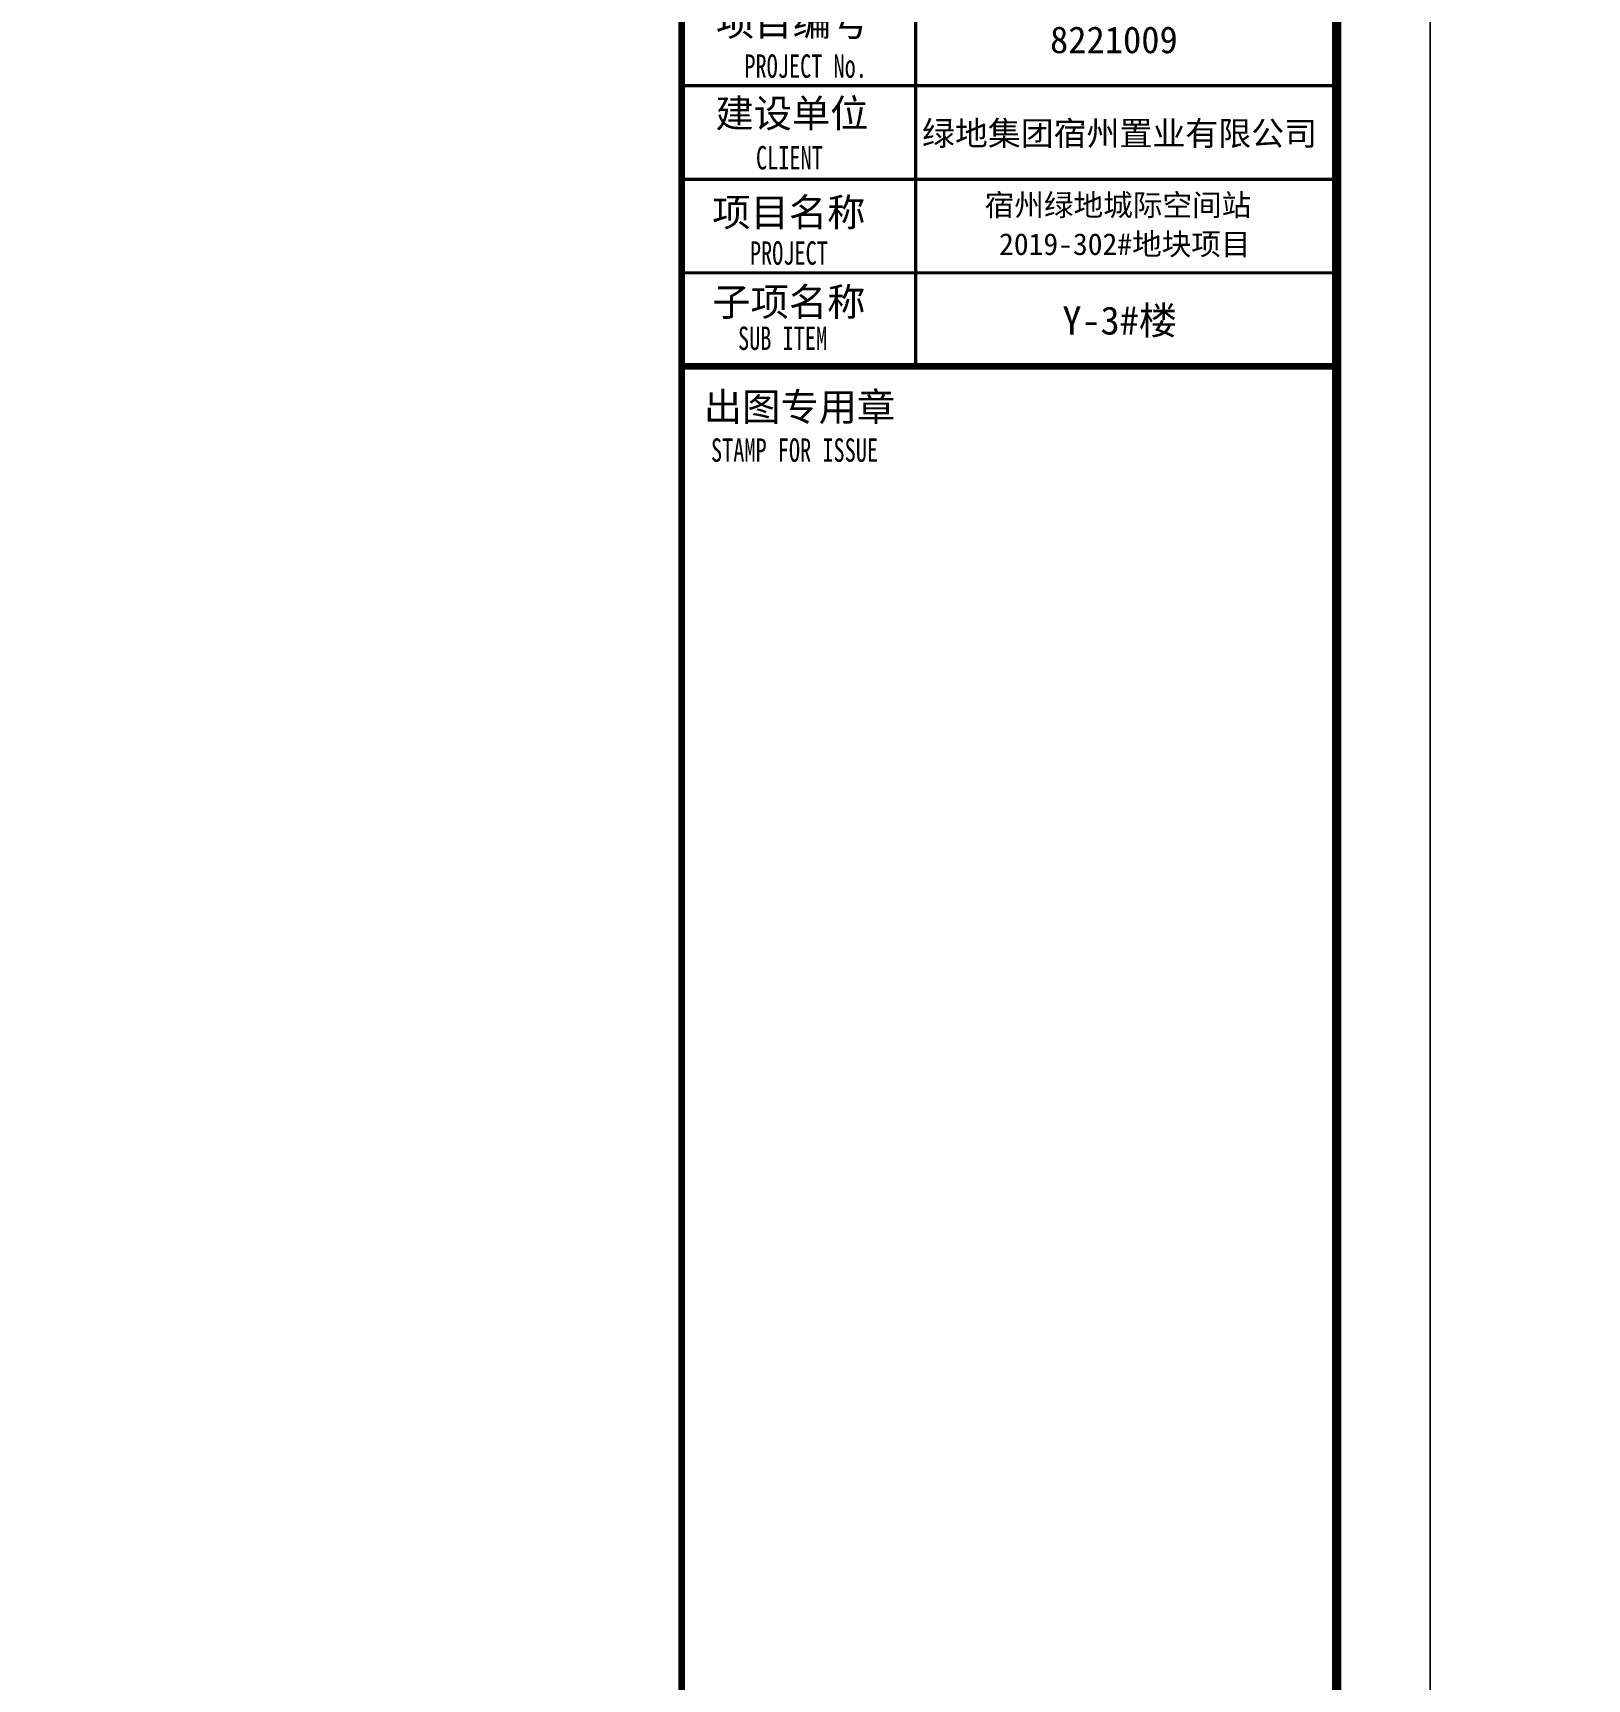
# Model space of a CAD drawing. Extents: x 3774419 to 4775970, y -926964 to 2266.
# Drawn here: x 4592835 to 4609446, y -671184 to -653589 of the extents above; entities that cross this region are included whole.
import ezdxf

# ---------------------------------------------------------------- set-up
doc = ezdxf.new("R2010")
doc.units = 0
doc.header["$LTSCALE"] = 1000
doc.header["$MEASUREMENT"] = 0
doc.layers.add('!!电气', color=1, linetype='CONTINUOUS')
doc.layers.add('图签文字', color=4, linetype='CONTINUOUS')
doc.layers.add('图框', color=147, linetype='CONTINUOUS', lineweight=20)
doc.layers.add('图签', color=147, linetype='CONTINUOUS', lineweight=18)
doc.styles.add('宋体', font='', dxfattribs={"height": 4})
doc.styles.add('建筑图签-1', font='simhei.ttf', dxfattribs={"width": 0.7})
doc.styles.get('宋体').set_extended_font_data('SimSun')

# ---------------------------------------------------------------- blocks, each defined once
blk = doc.blocks.new('A$C1BA23030')
at = {"layer": '图框'}
for points, const_width in [([(0, 0), (0, 57400)], 70), ([(2500, 31100), (2500, 35100)], 35), ([(0, 34100), (7000, 34100)], 35), ([(0, 33100), (7000, 33100)], 35), ([(0, 32100), (7000, 32100)], 35), ([(7000, 31100), (0, 31100)], 70)]:
    blk.add_lwpolyline(points, dxfattribs=dict(at, const_width=const_width))
at = {"layer": '图签', "color": 154, "style": '宋体'}
for s, height, p in [('8221009', 286.7, (3937, 34448)), ('绿地集团宿州置业有限公司', 258.01, (2568, 33462)), ('宿州绿地城际空间站', 232.2, (3238, 32709)), ('2019-302#地块项目', 232.21, (3392, 32291))]:
    blk.add_text(s, height=height, dxfattribs=at).set_placement(p)
at = {"layer": '图签文字', "color": 7, "style": '建筑图签-1'}
for s, p in [('项目编号', (368, 34632)), ('建设单位', (360, 33655)), ('项目名称', (327, 32597)), ('子项名称', (327, 31640)), ('出图专用章', (236, 30518))]:
    blk.add_text(s, height=300, dxfattribs=at).set_placement(p)
at = {"layer": '图签文字', "style": '建筑图签-1', "width": 0.7}
for s, p in [('PROJECT No.', (670, 34185, -1799)), ('CLIENT', (794, 33206)), ('PROJECT', (729, 32187)), ('SUB ITEM', (602, 31276)), ('STAMP FOR ISSUE', (313, 30081))]:
    blk.add_text(s, height=250, dxfattribs=at).set_placement(p)
at = {"layer": '图签文字', "color": 2, "style": '建筑图签-1'}
blk.add_text('Y-3#楼', height=300, dxfattribs=at).set_placement((4069, 31441))

msp = doc.modelspace()

# ---------------------------------------------------------------- linework, layer by layer
at = {"layer": '图框'}
for points in [[(4523669.6, -629853.6), (4607769.6, -629853.6), (4607769.6, -689253.6), (4523669.6, -689253.6)], [(4607769.6, -629853.6), (4691869.6, -629853.6), (4691869.6, -689253.6), (4607769.6, -689253.6)]]:
    msp.add_lwpolyline(points, close=True, dxfattribs=at)
at = {"layer": '图框', "const_width": 100}
msp.add_lwpolyline([(4606769.6, -688253.6), (4606769.6, -630853.6), (4526169.6, -630853.6), (4526169.6, -688253.6)], close=True, dxfattribs=at)

# ---------------------------------------------------------------- block references
at = {"layer": '!!电气'}
msp.add_blockref('A$C1BA23030', (4599769.6, -688253.6), dxfattribs=at)

doc.saveas('drawing.dxf')
